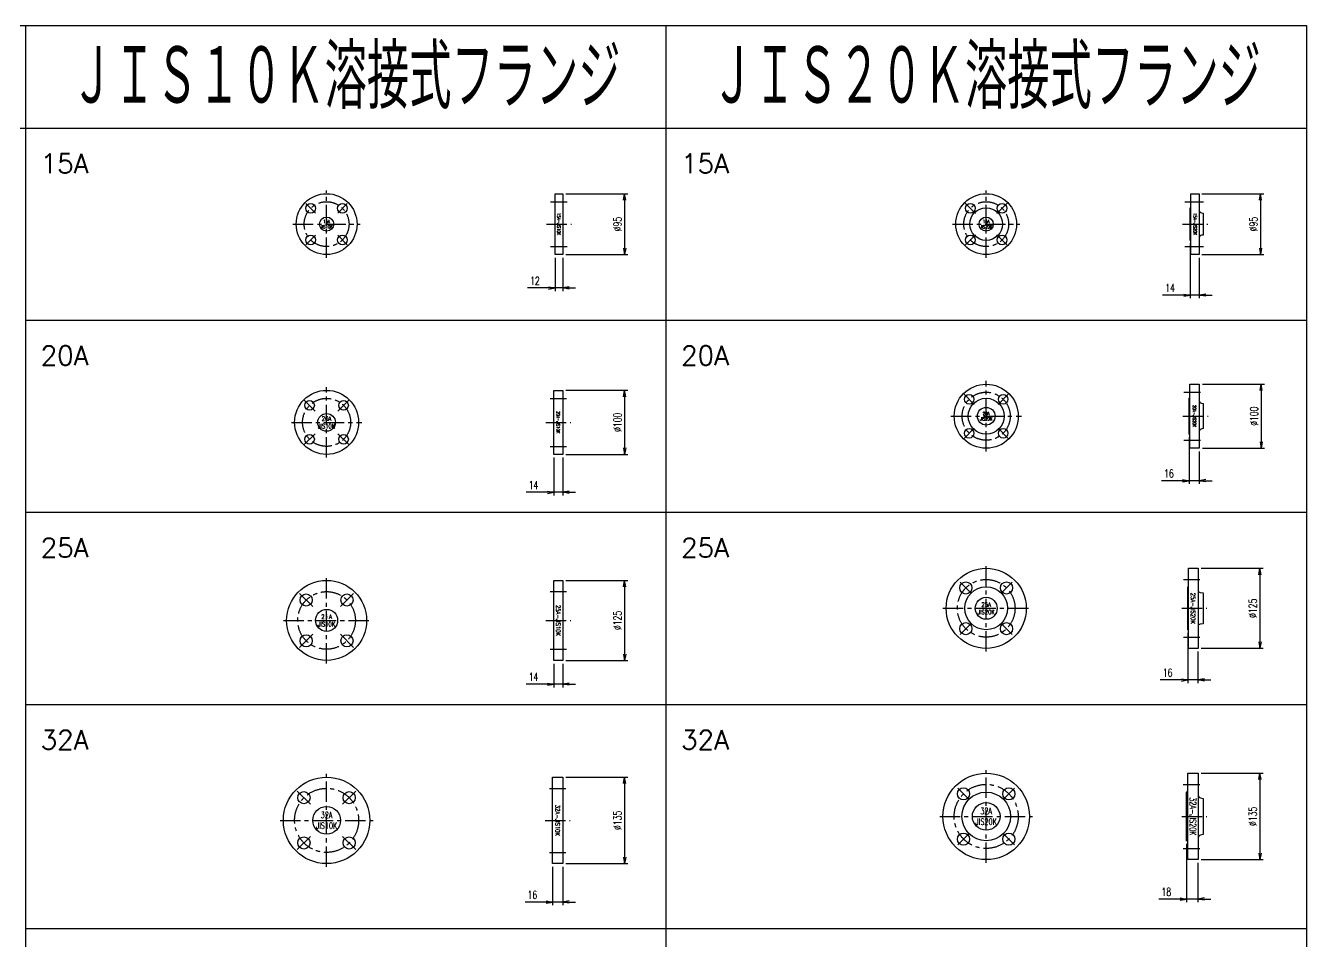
# Model space of a CAD drawing. Header units: millimetres. Extents: x 2090 to 42062, y -14812 to 2738.
# Drawn here: x 4325 to 6325, y -10482 to -9052 of the extents above; entities that cross this region are included whole.
import ezdxf

# ---------------------------------------------------------------- set-up
doc = ezdxf.new("R2010")
doc.units = ezdxf.units.MM
doc.header["$PDMODE"] = 35
doc.linetypes.add('CENTER', pattern=[50.8, 31.75, -6.35, 6.35, -6.35])
for name, color, linetype in [('#配管（SUS)', 220, 'Continuous'), ('DIM', 1, 'Continuous'), ('skeleton', 7, 'Continuous')]:
    doc.layers.add(name, color=color, linetype=linetype)
doc.styles.add('kpk', font='romans.shx', dxfattribs={"width": 0.7, "bigfont": 'extfont2.shx'})
doc.styles.get("Standard").update_dxf_attribs({"font": 'romans.shx', "bigfont": 'extfont.shx'})
doc.dimstyles.new('1／5～KPK', dxfattribs={"dimscale": 5, "dimtxt": 2.5, "dimasz": 2, "dimexe": 1, "dimexo": 1, "dimgap": 1, "dimtad": 3, "dimdsep": 46, "dimtxsty": 'kpk', "dimblk": 'OPEN', "dimcen": 2.5, "dimclrd": 9, "dimclre": 9, "dimclrt": 4, "dimadec": 1, "dimazin": 2, "dimtfac": 1, "dimtmove": 0, "dimatfit": 2, "dimldrblk": 'OPEN', "dimfxl": 1, "dimtfill": 1, "dimlwd": -1, "dimlwe": -1, "dimarcsym": 1})

# ---------------------------------------------------------------- blocks, each defined once
blk = doc.blocks.new('_Open')
at = {"color": 0, "linetype": 'ByBlock', "lineweight": -2}
for p, q in [((-1, 0.17), (0, 0)), ((-1, -0.17), (0, 0)), ((0, 0), (-1, 0))]:
    blk.add_line(p, q, dxfattribs=at)
blk = doc.blocks.new('*D1519')
at = {"layer": 'Defpoints', "color": 0, "linetype": 'ByBlock', "transparency": 16777216}
for p in [(5148.1, -10360.5), (5164.1, -10360.5), (5148.1, -10420.5)]:
    blk.add_point(p, dxfattribs=at)
at = {"layer": 'DIM', "color": 9, "transparency": 16777216}
for p, q in [((5148.1, -10365.5), (5148.1, -10425.5)), ((5164.1, -10365.5), (5164.1, -10425.5)), ((5138.1, -10420.5), (5105.2, -10420.5)), ((5164.1, -10420.5), (5148.1, -10420.5)), ((5174.1, -10420.5), (5184.1, -10420.5))]:
    blk.add_line(p, q, dxfattribs=at)
at = {"layer": 'DIM', "color": 9, "linetype": 'ByBlock', "transparency": 16777216, "xscale": 10, "yscale": 10, "zscale": 10}
blk.add_blockref('_Open', (5148.1, -10420.5), dxfattribs=at)
at = {"layer": 'DIM', "color": 9, "linetype": 'ByBlock', "transparency": 16777216, "xscale": 10, "yscale": 10, "zscale": 10, "rotation": 180}
blk.add_blockref('_Open', (5164.1, -10420.5), dxfattribs=at)
at = {"layer": 'DIM', "color": 4, "linetype": 'ByBlock', "transparency": 16777216, "insert": (5116.7, -10409.3), "char_height": 12.5, "attachment_point": 5, "style": 'kpk', "bg_fill": 3, "box_fill_scale": 1.1, "bg_fill_color": 256, "bg_fill_true_color": 13158600, "bg_fill_transparency": 0}
blk.add_mtext('16', dxfattribs=at)
blk = doc.blocks.new('*D1520')
at = {"layer": 'Defpoints', "color": 0, "linetype": 'ByBlock', "transparency": 16777216}
for p in [(5150.1, -10043.3), (5164.1, -10043.3), (5150.1, -10080.3)]:
    blk.add_point(p, dxfattribs=at)
at = {"layer": 'DIM', "color": 9, "transparency": 16777216}
for p, q in [((5150.1, -10048.3), (5150.1, -10085.3)), ((5164.1, -10048.3), (5164.1, -10085.3)), ((5140.1, -10080.3), (5106.8, -10080.3)), ((5164.1, -10080.3), (5150.1, -10080.3)), ((5174.1, -10080.3), (5184.1, -10080.3))]:
    blk.add_line(p, q, dxfattribs=at)
at = {"layer": 'DIM', "color": 9, "linetype": 'ByBlock', "transparency": 16777216, "xscale": 10, "yscale": 10, "zscale": 10}
blk.add_blockref('_Open', (5150.1, -10080.3), dxfattribs=at)
at = {"layer": 'DIM', "color": 9, "linetype": 'ByBlock', "transparency": 16777216, "xscale": 10, "yscale": 10, "zscale": 10, "rotation": 180}
blk.add_blockref('_Open', (5164.1, -10080.3), dxfattribs=at)
at = {"layer": 'DIM', "color": 4, "linetype": 'ByBlock', "transparency": 16777216, "insert": (5118.5, -10069), "char_height": 12.5, "attachment_point": 5, "style": 'kpk', "bg_fill": 3, "box_fill_scale": 1.1, "bg_fill_color": 256, "bg_fill_true_color": 13158600, "bg_fill_transparency": 0}
blk.add_mtext('14', dxfattribs=at)
blk = doc.blocks.new('*D1521')
at = {"layer": 'Defpoints', "color": 0, "linetype": 'ByBlock', "transparency": 16777216}
for p in [(5150.1, -9721.4), (5164.1, -9721.4), (5150.1, -9780.6)]:
    blk.add_point(p, dxfattribs=at)
at = {"layer": 'DIM', "color": 9, "transparency": 16777216}
for p, q in [((5150.1, -9726.4), (5150.1, -9785.6)), ((5164.1, -9726.4), (5164.1, -9785.6)), ((5140.1, -9780.6), (5106.8, -9780.6)), ((5164.1, -9780.6), (5150.1, -9780.6)), ((5174.1, -9780.6), (5184.1, -9780.6))]:
    blk.add_line(p, q, dxfattribs=at)
at = {"layer": 'DIM', "color": 9, "linetype": 'ByBlock', "transparency": 16777216, "xscale": 10, "yscale": 10, "zscale": 10}
blk.add_blockref('_Open', (5150.1, -9780.6), dxfattribs=at)
at = {"layer": 'DIM', "color": 9, "linetype": 'ByBlock', "transparency": 16777216, "xscale": 10, "yscale": 10, "zscale": 10, "rotation": 180}
blk.add_blockref('_Open', (5164.1, -9780.6), dxfattribs=at)
at = {"layer": 'DIM', "color": 4, "linetype": 'ByBlock', "transparency": 16777216, "insert": (5118.5, -9769.3), "char_height": 12.5, "attachment_point": 5, "style": 'kpk', "bg_fill": 3, "box_fill_scale": 1.1, "bg_fill_color": 256, "bg_fill_true_color": 13158600, "bg_fill_transparency": 0}
blk.add_mtext('14', dxfattribs=at)
blk = doc.blocks.new('*D1522')
at = {"layer": 'Defpoints', "color": 0, "linetype": 'ByBlock', "transparency": 16777216}
for p in [(5152.1, -9409.3), (5164.1, -9409.3), (5152.1, -9461.5)]:
    blk.add_point(p, dxfattribs=at)
at = {"layer": 'DIM', "color": 9, "transparency": 16777216}
for p, q in [((5152.1, -9414.3), (5152.1, -9466.5)), ((5164.1, -9414.3), (5164.1, -9466.5)), ((5142.1, -9461.5), (5109.2, -9461.5)), ((5164.1, -9461.5), (5152.1, -9461.5)), ((5174.1, -9461.5), (5184.1, -9461.5))]:
    blk.add_line(p, q, dxfattribs=at)
at = {"layer": 'DIM', "color": 9, "linetype": 'ByBlock', "transparency": 16777216, "xscale": 10, "yscale": 10, "zscale": 10}
blk.add_blockref('_Open', (5152.1, -9461.5), dxfattribs=at)
at = {"layer": 'DIM', "color": 9, "linetype": 'ByBlock', "transparency": 16777216, "xscale": 10, "yscale": 10, "zscale": 10, "rotation": 180}
blk.add_blockref('_Open', (5164.1, -9461.5), dxfattribs=at)
at = {"layer": 'DIM', "color": 4, "linetype": 'ByBlock', "transparency": 16777216, "insert": (5120.7, -9450.3), "char_height": 12.5, "attachment_point": 5, "style": 'kpk', "bg_fill": 3, "box_fill_scale": 1.1, "bg_fill_color": 256, "bg_fill_true_color": 13158600, "bg_fill_transparency": 0}
blk.add_mtext('12', dxfattribs=at)
blk = doc.blocks.new('*D1523')
at = {"layer": 'Defpoints', "color": 0, "linetype": 'ByBlock', "transparency": 16777216}
for p in [(6144.1, -9387.3), (6158.1, -9409.3), (6144.1, -9472.7)]:
    blk.add_point(p, dxfattribs=at)
at = {"layer": 'DIM', "color": 9, "transparency": 16777216}
for p, q in [((6144.1, -9392.3), (6144.1, -9477.7)), ((6158.1, -9414.3), (6158.1, -9477.7)), ((6134.1, -9472.7), (6100.8, -9472.7)), ((6158.1, -9472.7), (6144.1, -9472.7)), ((6168.1, -9472.7), (6178.1, -9472.7))]:
    blk.add_line(p, q, dxfattribs=at)
at = {"layer": 'DIM', "color": 9, "linetype": 'ByBlock', "transparency": 16777216, "xscale": 10, "yscale": 10, "zscale": 10}
blk.add_blockref('_Open', (6144.1, -9472.7), dxfattribs=at)
at = {"layer": 'DIM', "color": 9, "linetype": 'ByBlock', "transparency": 16777216, "xscale": 10, "yscale": 10, "zscale": 10, "rotation": 180}
blk.add_blockref('_Open', (6158.1, -9472.7), dxfattribs=at)
at = {"layer": 'DIM', "color": 4, "linetype": 'ByBlock', "transparency": 16777216, "insert": (6112.5, -9461.4), "char_height": 12.5, "attachment_point": 5, "style": 'kpk', "bg_fill": 3, "box_fill_scale": 1.1, "bg_fill_color": 256, "bg_fill_true_color": 13158600, "bg_fill_transparency": 0}
blk.add_mtext('14', dxfattribs=at)
blk = doc.blocks.new('*D1524')
at = {"layer": 'Defpoints', "color": 0, "linetype": 'ByBlock', "transparency": 16777216}
for p in [(6142.1, -9689.8), (6158.1, -9711.8), (6142.1, -9762.6)]:
    blk.add_point(p, dxfattribs=at)
at = {"layer": 'DIM', "color": 9, "transparency": 16777216}
for p, q in [((6142.1, -9694.8), (6142.1, -9767.6)), ((6158.1, -9716.8), (6158.1, -9767.6)), ((6132.1, -9762.6), (6099.2, -9762.6)), ((6158.1, -9762.6), (6142.1, -9762.6)), ((6168.1, -9762.6), (6178.1, -9762.6))]:
    blk.add_line(p, q, dxfattribs=at)
at = {"layer": 'DIM', "color": 9, "linetype": 'ByBlock', "transparency": 16777216, "xscale": 10, "yscale": 10, "zscale": 10}
blk.add_blockref('_Open', (6142.1, -9762.6), dxfattribs=at)
at = {"layer": 'DIM', "color": 9, "linetype": 'ByBlock', "transparency": 16777216, "xscale": 10, "yscale": 10, "zscale": 10, "rotation": 180}
blk.add_blockref('_Open', (6158.1, -9762.6), dxfattribs=at)
at = {"layer": 'DIM', "color": 4, "linetype": 'ByBlock', "transparency": 16777216, "insert": (6110.7, -9751.3), "char_height": 12.5, "attachment_point": 5, "style": 'kpk', "bg_fill": 3, "box_fill_scale": 1.1, "bg_fill_color": 256, "bg_fill_true_color": 13158600, "bg_fill_transparency": 0}
blk.add_mtext('16', dxfattribs=at)
blk = doc.blocks.new('*D1525')
at = {"layer": 'Defpoints', "color": 0, "linetype": 'ByBlock', "transparency": 16777216}
for p in [(6140.1, -9995.3), (6156.1, -10024.3), (6140.1, -10073.7)]:
    blk.add_point(p, dxfattribs=at)
at = {"layer": 'DIM', "color": 9, "transparency": 16777216}
for p, q in [((6140.1, -10000.3), (6140.1, -10078.7)), ((6156.1, -10029.3), (6156.1, -10078.7)), ((6130.1, -10073.7), (6097.2, -10073.7)), ((6156.1, -10073.7), (6140.1, -10073.7)), ((6166.1, -10073.7), (6176.1, -10073.7))]:
    blk.add_line(p, q, dxfattribs=at)
at = {"layer": 'DIM', "color": 9, "linetype": 'ByBlock', "transparency": 16777216, "xscale": 10, "yscale": 10, "zscale": 10}
blk.add_blockref('_Open', (6140.1, -10073.7), dxfattribs=at)
at = {"layer": 'DIM', "color": 9, "linetype": 'ByBlock', "transparency": 16777216, "xscale": 10, "yscale": 10, "zscale": 10, "rotation": 180}
blk.add_blockref('_Open', (6156.1, -10073.7), dxfattribs=at)
at = {"layer": 'DIM', "color": 4, "linetype": 'ByBlock', "transparency": 16777216, "insert": (6108.7, -10062.4), "char_height": 12.5, "attachment_point": 5, "style": 'kpk', "bg_fill": 3, "box_fill_scale": 1.1, "bg_fill_color": 256, "bg_fill_true_color": 13158600, "bg_fill_transparency": 0}
blk.add_mtext('16', dxfattribs=at)
blk = doc.blocks.new('*D1526')
at = {"layer": 'Defpoints', "color": 0, "linetype": 'ByBlock', "transparency": 16777216}
for p in [(6138.1, -10324.8), (6156.1, -10354.3), (6138.1, -10415.9)]:
    blk.add_point(p, dxfattribs=at)
at = {"layer": 'DIM', "color": 9, "transparency": 16777216}
for p, q in [((6138.1, -10329.8), (6138.1, -10420.9)), ((6156.1, -10359.3), (6156.1, -10420.9)), ((6128.1, -10415.9), (6095.2, -10415.9)), ((6156.1, -10415.9), (6138.1, -10415.9)), ((6166.1, -10415.9), (6176.1, -10415.9))]:
    blk.add_line(p, q, dxfattribs=at)
at = {"layer": 'DIM', "color": 9, "linetype": 'ByBlock', "transparency": 16777216, "xscale": 10, "yscale": 10, "zscale": 10}
blk.add_blockref('_Open', (6138.1, -10415.9), dxfattribs=at)
at = {"layer": 'DIM', "color": 9, "linetype": 'ByBlock', "transparency": 16777216, "xscale": 10, "yscale": 10, "zscale": 10, "rotation": 180}
blk.add_blockref('_Open', (6156.1, -10415.9), dxfattribs=at)
at = {"layer": 'DIM', "color": 4, "linetype": 'ByBlock', "transparency": 16777216, "insert": (6106.7, -10404.6), "char_height": 12.5, "attachment_point": 5, "style": 'kpk', "bg_fill": 3, "box_fill_scale": 1.1, "bg_fill_color": 256, "bg_fill_true_color": 13158600, "bg_fill_transparency": 0}
blk.add_mtext('18', dxfattribs=at)
blk = doc.blocks.new('*D1469')
at = {"layer": 'Defpoints', "color": 0, "linetype": 'ByBlock', "transparency": 16777216}
for p in [(5164.1, -9314.3), (5164.1, -9409.3), (5260.8, -9409.3)]:
    blk.add_point(p, dxfattribs=at)
at = {"layer": 'DIM', "color": 9, "transparency": 16777216}
for p, q in [((5169.1, -9314.3), (5265.8, -9314.3)), ((5260.8, -9324.3), (5260.8, -9399.3)), ((5169.1, -9409.3), (5265.8, -9409.3))]:
    blk.add_line(p, q, dxfattribs=at)
at = {"layer": 'DIM', "color": 9, "linetype": 'ByBlock', "transparency": 16777216, "xscale": 10, "yscale": 10, "zscale": 10}
for p, rotation in [((5260.8, -9314.3), 90), ((5260.8, -9409.3), 270)]:
    blk.add_blockref('_Open', p, dxfattribs=dict(at, rotation=rotation))
at = {"layer": 'DIM', "color": 4, "linetype": 'ByBlock', "transparency": 16777216, "insert": (5249.6, -9361.8), "char_height": 12.5, "attachment_point": 5, "rotation": 90, "style": 'kpk', "bg_fill": 3, "box_fill_scale": 1.1, "bg_fill_color": 256, "bg_fill_true_color": 13158600, "bg_fill_transparency": 0}
blk.add_mtext('%%C95', dxfattribs=at)
blk = doc.blocks.new('*D1470')
at = {"layer": 'Defpoints', "color": 0, "linetype": 'ByBlock', "transparency": 16777216}
for p in [(5164.1, -9621.4), (5164.1, -9721.4), (5260.8, -9721.4)]:
    blk.add_point(p, dxfattribs=at)
at = {"layer": 'DIM', "color": 9, "transparency": 16777216}
for p, q in [((5169.1, -9621.4), (5265.8, -9621.4)), ((5260.8, -9631.4), (5260.8, -9711.4)), ((5169.1, -9721.4), (5265.8, -9721.4))]:
    blk.add_line(p, q, dxfattribs=at)
at = {"layer": 'DIM', "color": 9, "linetype": 'ByBlock', "transparency": 16777216, "xscale": 10, "yscale": 10, "zscale": 10}
for p, rotation in [((5260.8, -9621.4), 90), ((5260.8, -9721.4), 270)]:
    blk.add_blockref('_Open', p, dxfattribs=dict(at, rotation=rotation))
at = {"layer": 'DIM', "color": 4, "linetype": 'ByBlock', "transparency": 16777216, "insert": (5249.6, -9671.4), "char_height": 12.5, "attachment_point": 5, "rotation": 90, "style": 'kpk', "bg_fill": 3, "box_fill_scale": 1.1, "bg_fill_color": 256, "bg_fill_true_color": 13158600, "bg_fill_transparency": 0}
blk.add_mtext('%%C100', dxfattribs=at)
blk = doc.blocks.new('*D1471')
at = {"layer": 'Defpoints', "color": 0, "linetype": 'ByBlock', "transparency": 16777216}
for p in [(5164.1, -9918.3), (5164.1, -10043.3), (5260.8, -10043.3)]:
    blk.add_point(p, dxfattribs=at)
at = {"layer": 'DIM', "color": 9, "transparency": 16777216}
for p, q in [((5169.1, -9918.3), (5265.8, -9918.3)), ((5260.8, -9928.3), (5260.8, -10033.3)), ((5169.1, -10043.3), (5265.8, -10043.3))]:
    blk.add_line(p, q, dxfattribs=at)
at = {"layer": 'DIM', "color": 9, "linetype": 'ByBlock', "transparency": 16777216, "xscale": 10, "yscale": 10, "zscale": 10}
for p, rotation in [((5260.8, -9918.3), 90), ((5260.8, -10043.3), 270)]:
    blk.add_blockref('_Open', p, dxfattribs=dict(at, rotation=rotation))
at = {"layer": 'DIM', "color": 4, "linetype": 'ByBlock', "transparency": 16777216, "insert": (5249.6, -9980.8), "char_height": 12.5, "attachment_point": 5, "rotation": 90, "style": 'kpk', "bg_fill": 3, "box_fill_scale": 1.1, "bg_fill_color": 256, "bg_fill_true_color": 13158600, "bg_fill_transparency": 0}
blk.add_mtext('%%C125', dxfattribs=at)
blk = doc.blocks.new('*D1472')
at = {"layer": 'Defpoints', "color": 0, "linetype": 'ByBlock', "transparency": 16777216}
for p in [(5164.1, -10225.5), (5164.1, -10360.5), (5260.8, -10360.5)]:
    blk.add_point(p, dxfattribs=at)
at = {"layer": 'DIM', "color": 9, "transparency": 16777216}
for p, q in [((5169.1, -10225.5), (5265.8, -10225.5)), ((5260.8, -10235.5), (5260.8, -10350.5)), ((5169.1, -10360.5), (5265.8, -10360.5))]:
    blk.add_line(p, q, dxfattribs=at)
at = {"layer": 'DIM', "color": 9, "linetype": 'ByBlock', "transparency": 16777216, "xscale": 10, "yscale": 10, "zscale": 10}
for p, rotation in [((5260.8, -10225.5), 90), ((5260.8, -10360.5), 270)]:
    blk.add_blockref('_Open', p, dxfattribs=dict(at, rotation=rotation))
at = {"layer": 'DIM', "color": 4, "linetype": 'ByBlock', "transparency": 16777216, "insert": (5249.6, -10293), "char_height": 12.5, "attachment_point": 5, "rotation": 90, "style": 'kpk', "bg_fill": 3, "box_fill_scale": 1.1, "bg_fill_color": 256, "bg_fill_true_color": 13158600, "bg_fill_transparency": 0}
blk.add_mtext('%%C135', dxfattribs=at)
blk = doc.blocks.new('*D1483')
at = {"layer": 'Defpoints', "color": 0, "linetype": 'ByBlock', "transparency": 16777216}
for p in [(6157.1, -9314.3), (6157.1, -9409.3), (6253.8, -9409.3)]:
    blk.add_point(p, dxfattribs=at)
at = {"layer": 'DIM', "color": 9, "transparency": 16777216}
for p, q in [((6162.1, -9314.3), (6258.8, -9314.3)), ((6253.8, -9324.3), (6253.8, -9399.3)), ((6162.1, -9409.3), (6258.8, -9409.3))]:
    blk.add_line(p, q, dxfattribs=at)
at = {"layer": 'DIM', "color": 9, "linetype": 'ByBlock', "transparency": 16777216, "xscale": 10, "yscale": 10, "zscale": 10}
for p, rotation in [((6253.8, -9314.3), 90), ((6253.8, -9409.3), 270)]:
    blk.add_blockref('_Open', p, dxfattribs=dict(at, rotation=rotation))
at = {"layer": 'DIM', "color": 4, "linetype": 'ByBlock', "transparency": 16777216, "insert": (6242.6, -9361.8), "char_height": 12.5, "attachment_point": 5, "rotation": 90, "style": 'kpk', "bg_fill": 3, "box_fill_scale": 1.1, "bg_fill_color": 256, "bg_fill_true_color": 13158600, "bg_fill_transparency": 0}
blk.add_mtext('%%C95', dxfattribs=at)
blk = doc.blocks.new('*D1484')
at = {"layer": 'Defpoints', "color": 0, "linetype": 'ByBlock', "transparency": 16777216}
for p in [(6158.1, -9611.8), (6158.1, -9711.8), (6254.8, -9711.8)]:
    blk.add_point(p, dxfattribs=at)
at = {"layer": 'DIM', "color": 9, "transparency": 16777216}
for p, q in [((6163.1, -9611.8), (6259.8, -9611.8)), ((6254.8, -9621.8), (6254.8, -9701.8)), ((6163.1, -9711.8), (6259.8, -9711.8))]:
    blk.add_line(p, q, dxfattribs=at)
at = {"layer": 'DIM', "color": 9, "linetype": 'ByBlock', "transparency": 16777216, "xscale": 10, "yscale": 10, "zscale": 10}
for p, rotation in [((6254.8, -9611.8), 90), ((6254.8, -9711.8), 270)]:
    blk.add_blockref('_Open', p, dxfattribs=dict(at, rotation=rotation))
at = {"layer": 'DIM', "color": 4, "linetype": 'ByBlock', "transparency": 16777216, "insert": (6243.6, -9661.8), "char_height": 12.5, "attachment_point": 5, "rotation": 90, "style": 'kpk', "bg_fill": 3, "box_fill_scale": 1.1, "bg_fill_color": 256, "bg_fill_true_color": 13158600, "bg_fill_transparency": 0}
blk.add_mtext('%%C100', dxfattribs=at)
blk = doc.blocks.new('*D1485')
at = {"layer": 'Defpoints', "color": 0, "linetype": 'ByBlock', "transparency": 16777216}
for p in [(6156.1, -9899.3), (6156.1, -10024.3), (6252.8, -10024.3)]:
    blk.add_point(p, dxfattribs=at)
at = {"layer": 'DIM', "color": 9, "transparency": 16777216}
for p, q in [((6161.1, -9899.3), (6257.8, -9899.3)), ((6252.8, -9909.3), (6252.8, -10014.3)), ((6161.1, -10024.3), (6257.8, -10024.3))]:
    blk.add_line(p, q, dxfattribs=at)
at = {"layer": 'DIM', "color": 9, "linetype": 'ByBlock', "transparency": 16777216, "xscale": 10, "yscale": 10, "zscale": 10}
for p, rotation in [((6252.8, -9899.3), 90), ((6252.8, -10024.3), 270)]:
    blk.add_blockref('_Open', p, dxfattribs=dict(at, rotation=rotation))
at = {"layer": 'DIM', "color": 4, "linetype": 'ByBlock', "transparency": 16777216, "insert": (6241.6, -9961.8), "char_height": 12.5, "attachment_point": 5, "rotation": 90, "style": 'kpk', "bg_fill": 3, "box_fill_scale": 1.1, "bg_fill_color": 256, "bg_fill_true_color": 13158600, "bg_fill_transparency": 0}
blk.add_mtext('%%C125', dxfattribs=at)
blk = doc.blocks.new('*D1486')
at = {"layer": 'Defpoints', "color": 0, "linetype": 'ByBlock', "transparency": 16777216}
for p in [(6156.1, -10219.3), (6156.1, -10354.3), (6252.8, -10354.3)]:
    blk.add_point(p, dxfattribs=at)
at = {"layer": 'DIM', "color": 9, "transparency": 16777216}
for p, q in [((6161.1, -10219.3), (6257.8, -10219.3)), ((6252.8, -10229.3), (6252.8, -10344.3)), ((6161.1, -10354.3), (6257.8, -10354.3))]:
    blk.add_line(p, q, dxfattribs=at)
at = {"layer": 'DIM', "color": 9, "linetype": 'ByBlock', "transparency": 16777216, "xscale": 10, "yscale": 10, "zscale": 10}
for p, rotation in [((6252.8, -10219.3), 90), ((6252.8, -10354.3), 270)]:
    blk.add_blockref('_Open', p, dxfattribs=dict(at, rotation=rotation))
at = {"layer": 'DIM', "color": 4, "linetype": 'ByBlock', "transparency": 16777216, "insert": (6241.6, -10286.8), "char_height": 12.5, "attachment_point": 5, "rotation": 90, "style": 'kpk', "bg_fill": 3, "box_fill_scale": 1.1, "bg_fill_color": 256, "bg_fill_true_color": 13158600, "bg_fill_transparency": 0}
blk.add_mtext('%%C135', dxfattribs=at)
blk = doc.blocks.new('*U1592')
at = {"layer": '#配管（SUS)', "color": 2, "linetype": 'CENTER'}
blk.add_line((7.4, -7.4), (-7.4, 7.4), dxfattribs=at)
at = {"layer": '#配管（SUS)', "color": 0, "linetype": 'ByBlock'}
blk.add_circle((0, 0), 7.5, dxfattribs=at)
blk = doc.blocks.new('*U1593')
at = {"color": 0, "linetype": 'ByBlock', "lineweight": -2}
blk.add_blockref('*U1592', (3770.6, -9337.1), dxfattribs=at)
for p, rotation in [((3820.1, -9337.1), 270), ((3770.6, -9386.6), 90), ((3820.1, -9386.6), 180)]:
    blk.add_blockref('*U1592', p, dxfattribs=dict(at, rotation=rotation))
blk = doc.blocks.new('A$C12B72D24')
at = {"layer": '#配管（SUS)', "color": 2, "linetype": 'CENTER'}
for p, q in [((0, -52.5), (0, 52.5)), ((-52.5, 0), (52.5, 0))]:
    blk.add_line(p, q, dxfattribs=at)
at = {"layer": '#配管（SUS)', "color": 0, "linetype": 'ByBlock'}
for radius in [47.5, 11.1]:
    blk.add_circle((0, 0), radius, dxfattribs=at)
at = {"layer": '#配管（SUS)', "color": 2, "linetype": 'CENTER'}
blk.add_circle((0, 0), 35, dxfattribs=at)
at = {"color": 0, "linetype": 'ByBlock'}
blk.add_blockref('*U1593', (-3795.4, 9361.8), dxfattribs=at)
at = {"layer": 'Defpoints', "color": 5, "insert": (0, 0), "char_height": 5, "attachment_point": 5}
blk.add_mtext('{\\W0.7;15A\\PJIS10K}', dxfattribs=at)
blk = doc.blocks.new('A$C654927D4')
at = {"layer": '#配管（SUS)', "color": 2, "linetype": 'CENTER'}
for p, q in [((-18.9, 35), (6.9, 35)), ((-25.6, 0), (13.6, 0)), ((-18.9, -35), (6.9, -35))]:
    blk.add_line(p, q, dxfattribs=at)
at = {"layer": '#配管（SUS)', "color": 0, "linetype": 'ByBlock'}
blk.add_lwpolyline([(0, 47.5), (0, -47.5), (-12, -47.5), (-12, 47.5)], close=True, dxfattribs=at)
at = {"layer": 'Defpoints', "color": 5, "insert": (-6, 0), "char_height": 5, "attachment_point": 5, "rotation": 270}
blk.add_mtext('{\\W0.7;15A-JIS10K}', dxfattribs=at)
blk = doc.blocks.new('*U1596')
at = {"layer": '#配管（SUS)', "color": 2, "linetype": 'CENTER'}
blk.add_line((8.8, -8.8), (-8.8, 8.8), dxfattribs=at)
at = {"layer": '#配管（SUS)', "color": 0, "linetype": 'ByBlock'}
blk.add_circle((0, 0), 7.5, dxfattribs=at)
blk = doc.blocks.new('*U1597')
at = {"color": 0, "linetype": 'ByBlock', "lineweight": -2}
blk.add_blockref('*U1596', (3768.8, -9644.9), dxfattribs=at)
for p, rotation in [((3821.9, -9644.9), 270), ((3768.8, -9697.9), 90), ((3821.9, -9697.9), 180)]:
    blk.add_blockref('*U1596', p, dxfattribs=dict(at, rotation=rotation))
blk = doc.blocks.new('A$C45171FF9')
at = {"layer": '#配管（SUS)', "color": 2, "linetype": 'CENTER'}
for p, q in [((0, -55), (0, 55)), ((-55, 0), (55, 0))]:
    blk.add_line(p, q, dxfattribs=at)
at = {"layer": '#配管（SUS)', "color": 0, "linetype": 'ByBlock'}
for radius in [50, 13.8]:
    blk.add_circle((0, 0), radius, dxfattribs=at)
at = {"layer": '#配管（SUS)', "color": 2, "linetype": 'CENTER'}
blk.add_circle((0, 0), 37.5, dxfattribs=at)
at = {"color": 0, "linetype": 'ByBlock'}
blk.add_blockref('*U1597', (-3795.4, 9671.4), dxfattribs=at)
at = {"layer": 'Defpoints', "color": 5, "insert": (0, 0), "char_height": 7, "attachment_point": 5}
blk.add_mtext('{\\W0.7;20A\\PJIS10K}', dxfattribs=at)
blk = doc.blocks.new('A$C5D944005')
at = {"layer": '#配管（SUS)', "color": 2, "linetype": 'CENTER'}
for p, q in [((-19.9, 37.5), (5.9, 37.5)), ((-26.6, 0), (12.6, 0)), ((-19.9, -37.5), (5.9, -37.5))]:
    blk.add_line(p, q, dxfattribs=at)
at = {"layer": '#配管（SUS)', "color": 0, "linetype": 'ByBlock'}
blk.add_lwpolyline([(0, 50), (0, -50), (-14, -50), (-14, 50)], close=True, dxfattribs=at)
at = {"layer": 'Defpoints', "color": 5, "insert": (-7, 0), "char_height": 5, "attachment_point": 5, "rotation": 270}
blk.add_mtext('{\\W0.7;20A-JIS10K}', dxfattribs=at)
blk = doc.blocks.new('*U1600')
at = {"layer": '#配管（SUS)', "color": 2, "linetype": 'CENTER'}
blk.add_line((10.3, -10.3), (-10.3, 10.3), dxfattribs=at)
at = {"layer": '#配管（SUS)', "color": 0, "linetype": 'ByBlock'}
blk.add_circle((0, 0), 9.5, dxfattribs=at)
blk = doc.blocks.new('*U1601')
at = {"color": 0, "linetype": 'ByBlock', "lineweight": -2}
blk.add_blockref('*U1600', (3763.5, -9948.9), dxfattribs=at)
for p, rotation in [((3827.2, -9948.9), 270), ((3763.5, -10012.6), 90), ((3827.2, -10012.6), 180)]:
    blk.add_blockref('*U1600', p, dxfattribs=dict(at, rotation=rotation))
blk = doc.blocks.new('A$C496975DA')
at = {"layer": '#配管（SUS)', "color": 2, "linetype": 'CENTER'}
for p, q in [((0, -67.5), (0, 67.5)), ((-67.5, 0), (67.5, 0))]:
    blk.add_line(p, q, dxfattribs=at)
at = {"layer": '#配管（SUS)', "color": 0, "linetype": 'ByBlock'}
for radius in [62.5, 17.2]:
    blk.add_circle((0, 0), radius, dxfattribs=at)
at = {"layer": '#配管（SUS)', "color": 2, "linetype": 'CENTER'}
blk.add_circle((0, 0), 45, dxfattribs=at)
at = {"color": 0, "linetype": 'ByBlock'}
blk.add_blockref('*U1601', (-3795.4, 9980.8), dxfattribs=at)
at = {"layer": 'Defpoints', "color": 5, "insert": (0, 0), "char_height": 7, "attachment_point": 5}
blk.add_mtext('{\\W0.7;2５A\\PJIS10K}', dxfattribs=at)
blk = doc.blocks.new('A$C39A122DA')
at = {"layer": '#配管（SUS)', "color": 2, "linetype": 'CENTER'}
for p, q in [((-19.9, 45), (5.9, 45)), ((-26.6, 0), (12.6, 0)), ((-19.9, -45), (5.9, -45))]:
    blk.add_line(p, q, dxfattribs=at)
at = {"layer": '#配管（SUS)', "color": 0, "linetype": 'ByBlock'}
blk.add_lwpolyline([(0, 62.5), (0, -62.5), (-14, -62.5), (-14, 62.5)], close=True, dxfattribs=at)
at = {"layer": 'Defpoints', "color": 5, "insert": (-7, 0), "char_height": 7, "attachment_point": 5, "rotation": 270}
blk.add_mtext('{\\W0.7;25A-JIS10K}', dxfattribs=at)
blk = doc.blocks.new('*U1604')
at = {"layer": '#配管（SUS)', "color": 2, "linetype": 'CENTER'}
blk.add_line((10.3, -10.3), (-10.3, 10.3), dxfattribs=at)
at = {"layer": '#配管（SUS)', "color": 0, "linetype": 'ByBlock'}
blk.add_circle((0, 0), 9.5, dxfattribs=at)
blk = doc.blocks.new('*U1605')
at = {"color": 0, "linetype": 'ByBlock', "lineweight": -2}
blk.add_blockref('*U1604', (3760, -10257.6), dxfattribs=at)
for p, rotation in [((3830.7, -10257.6), 270.0000000000001), ((3760, -10328.3), 90), ((3830.7, -10328.3), 180)]:
    blk.add_blockref('*U1604', p, dxfattribs=dict(at, rotation=rotation))
blk = doc.blocks.new('A$C511F515D')
at = {"layer": '#配管（SUS)', "color": 2, "linetype": 'CENTER'}
for p, q in [((0, -72.5), (0, 72.5)), ((-72.5, 0), (72.5, 0))]:
    blk.add_line(p, q, dxfattribs=at)
at = {"layer": '#配管（SUS)', "color": 0, "linetype": 'ByBlock'}
for radius in [67.5, 21.6]:
    blk.add_circle((0, 0), radius, dxfattribs=at)
at = {"layer": '#配管（SUS)', "color": 2, "linetype": 'CENTER'}
blk.add_circle((0, 0), 50, dxfattribs=at)
at = {"color": 0, "linetype": 'ByBlock'}
blk.add_blockref('*U1605', (-3795.4, 10293), dxfattribs=at)
at = {"layer": 'Defpoints', "color": 5, "insert": (0, 0), "char_height": 10, "attachment_point": 5}
blk.add_mtext('{\\W0.7;32A\\PJIS10K}', dxfattribs=at)
blk = doc.blocks.new('A$C1A962B9B')
at = {"layer": '#配管（SUS)', "color": 2, "linetype": 'CENTER'}
for p, q in [((-20.9, 50), (4.9, 50)), ((-27.6, 0), (11.6, 0)), ((-20.9, -50), (4.9, -50))]:
    blk.add_line(p, q, dxfattribs=at)
at = {"layer": '#配管（SUS)', "color": 0, "linetype": 'ByBlock'}
blk.add_lwpolyline([(0, -67.5), (-16, -67.5), (-16, 67.5), (0, 67.5)], close=True, dxfattribs=at)
at = {"layer": 'Defpoints', "color": 5, "insert": (-8, 0), "char_height": 7, "attachment_point": 5, "rotation": 270}
blk.add_mtext('{\\W0.7;32A-JIS10K}', dxfattribs=at)
blk = doc.blocks.new('*U1648')
at = {"layer": '#配管（SUS)', "color": 2, "linetype": 'CENTER'}
blk.add_line((8, -8), (-8, 8), dxfattribs=at)
at = {"layer": '#配管（SUS)', "color": 0, "linetype": 'ByBlock'}
blk.add_circle((0, 0), 7.5, dxfattribs=at)
blk = doc.blocks.new('*U1649')
at = {"color": 0, "linetype": 'ByBlock', "lineweight": -2}
blk.add_blockref('*U1648', (4800.6, -9337.1), dxfattribs=at)
for p, rotation in [((4850.1, -9337.1), 270), ((4800.6, -9386.6), 90.00000000000001), ((4850.1, -9386.6), 180)]:
    blk.add_blockref('*U1648', p, dxfattribs=dict(at, rotation=rotation))
blk = doc.blocks.new('A$C513252B7')
at = {"layer": '#配管（SUS)', "color": 2, "linetype": 'CENTER'}
for p, q in [((0, -52.5), (0, 52.5)), ((-52.5, 0), (52.5, 0))]:
    blk.add_line(p, q, dxfattribs=at)
at = {"layer": '#配管（SUS)', "color": 0, "linetype": 'ByBlock'}
for radius in [47.5, 25.5, 11.1]:
    blk.add_circle((0, 0), radius, dxfattribs=at)
at = {"layer": '#配管（SUS)', "color": 2, "linetype": 'CENTER'}
blk.add_circle((0, 0), 35, dxfattribs=at)
at = {"color": 0, "linetype": 'ByBlock'}
blk.add_blockref('*U1649', (-4825.4, 9361.8), dxfattribs=at)
at = {"layer": 'Defpoints', "color": 5, "insert": (0, 0), "char_height": 5, "attachment_point": 5}
blk.add_mtext('{\\W0.7;15A\\PJIS20K}', dxfattribs=at)
blk = doc.blocks.new('A$C33771464')
at = {"layer": '#配管（SUS)', "color": 2, "linetype": 'CENTER'}
for p, q in [((-8.4, 35), (20.4, 35)), ((-12.1, 0), (27.1, 0)), ((-8.4, -35), (20.4, -35))]:
    blk.add_line(p, q, dxfattribs=at)
at = {"layer": '#配管（SUS)', "color": 0, "linetype": 'ByBlock'}
blk.add_lwpolyline([(1, 47.5), (14, 47.5), (14, -47.5), (1, -47.5)], close=True, dxfattribs=at)
for points in [[(1, -26.5, 0.414214), (0, -25.5), (0, 25.5, 0.414214), (1, 26.5)], [(14, 21.4, 0.366629), (17.3, 17.4), (20, 17), (20, -17), (17.3, -17.4, 0.366629), (14, -21.4)]]:
    blk.add_lwpolyline(points, format="xyb", dxfattribs=at)
at = {"layer": 'Defpoints', "color": 5, "insert": (7.5, 0), "char_height": 5, "attachment_point": 5, "rotation": 270}
blk.add_mtext('{\\W0.7;15A-JIS20K}', dxfattribs=at)
blk = doc.blocks.new('*U1652')
at = {"layer": '#配管（SUS)', "color": 2, "linetype": 'CENTER'}
blk.add_line((8, -8), (-8, 8), dxfattribs=at)
at = {"layer": '#配管（SUS)', "color": 0, "linetype": 'ByBlock'}
blk.add_circle((0, 0), 7.5, dxfattribs=at)
blk = doc.blocks.new('*U1653')
at = {"color": 0, "linetype": 'ByBlock', "lineweight": -2}
blk.add_blockref('*U1652', (4798.8, -9635.3), dxfattribs=at)
for p, rotation in [((4851.9, -9635.3), 269.9999999999999), ((4798.8, -9688.4), 90), ((4851.9, -9688.4), 180)]:
    blk.add_blockref('*U1652', p, dxfattribs=dict(at, rotation=rotation))
blk = doc.blocks.new('A$C2CF41ADC')
at = {"layer": '#配管（SUS)', "color": 2, "linetype": 'CENTER'}
for p, q in [((0, -55), (0, 55)), ((-55, 0), (55, 0))]:
    blk.add_line(p, q, dxfattribs=at)
at = {"layer": '#配管（SUS)', "color": 0, "linetype": 'ByBlock'}
for radius in [50, 28, 13.8]:
    blk.add_circle((0, 0), radius, dxfattribs=at)
at = {"layer": '#配管（SUS)', "color": 2, "linetype": 'CENTER'}
blk.add_circle((0, 0), 37.5, dxfattribs=at)
at = {"color": 0, "linetype": 'ByBlock'}
blk.add_blockref('*U1653', (-4825.4, 9661.8), dxfattribs=at)
at = {"layer": 'Defpoints', "color": 5, "insert": (0, 0), "char_height": 5, "attachment_point": 5}
blk.add_mtext('{\\W0.7;20A\\PJIS20K}', dxfattribs=at)
blk = doc.blocks.new('A$C2F3A1EF5')
at = {"layer": '#配管（SUS)', "color": 2, "linetype": 'CENTER'}
for p, q in [((-7.9, 37.5), (17.9, 37.5)), ((-9.5, 0), (29.7, 0)), ((-7.9, -37.5), (17.9, -37.5))]:
    blk.add_line(p, q, dxfattribs=at)
at = {"layer": '#配管（SUS)', "color": 0, "linetype": 'ByBlock'}
blk.add_lwpolyline([(1, 50), (16, 50), (16, -50), (1, -50)], close=True, dxfattribs=at)
for points in [[(1, -29, 0.414214), (0, -28), (0, 28, 0.414214), (1, 29)], [(16, 24.4, 0.366629), (19.3, 20.4), (22, 20), (22, -19), (18.7, -20.1, 0.322823), (16, -23.9)]]:
    blk.add_lwpolyline(points, format="xyb", dxfattribs=at)
at = {"layer": 'Defpoints', "color": 5, "insert": (8.5, 0), "char_height": 5, "attachment_point": 5, "rotation": 270}
blk.add_mtext('{\\W0.7;20A-JIS20K}', dxfattribs=at)
blk = doc.blocks.new('A$C7D837C74')
at = {"layer": '#配管（SUS)', "color": 2, "linetype": 'CENTER'}
for p, q in [((0, -67.5), (0, 67.5)), ((-23, 23), (-40.7, 40.7)), ((23, 23), (40.7, 40.7)), ((-67.5, 0), (67.5, 0)), ((-23, -23), (-40.7, -40.7)), ((23, -23), (40.7, -40.7))]:
    blk.add_line(p, q, dxfattribs=at)
at = {"layer": '#配管（SUS)', "color": 0, "linetype": 'ByBlock'}
for centre, radius in [((0, 0), 62.5), ((-31.8, 31.8), 9.5), ((31.8, 31.8), 9.5), ((0, 0), 33.5), ((0, 0), 17.2), ((-31.8, -31.8), 9.5), ((31.8, -31.8), 9.5)]:
    blk.add_circle(centre, radius, dxfattribs=at)
at = {"layer": '#配管（SUS)', "color": 2, "linetype": 'CENTER'}
blk.add_circle((0, 0), 45, dxfattribs=at)
at = {"layer": 'Defpoints', "color": 5, "insert": (0, 0), "char_height": 7, "attachment_point": 5}
blk.add_mtext('{\\W0.7;25A\\PJIS20K}', dxfattribs=at)
blk = doc.blocks.new('A$C05C01C95')
at = {"layer": '#配管（SUS)', "color": 2, "linetype": 'CENTER'}
for p, q in [((-6.9, 45), (18.9, 45)), ((-9.1, 0), (30, 0)), ((-6.9, -45), (18.9, -45))]:
    blk.add_line(p, q, dxfattribs=at)
at = {"layer": '#配管（SUS)', "color": 0, "linetype": 'ByBlock'}
blk.add_lwpolyline([(1, 62.5), (16, 62.5), (16, -62.5), (1, -62.5)], close=True, dxfattribs=at)
for points in [[(1, -34.5, 0.414214), (0, -33.5), (0, 33.5, 0.414214), (1, 34.5)], [(16, 28.5, 0.378242), (19.5, 24.6), (24, 24), (24, -24), (19.5, -24.6, 0.378242), (16, -28.5)]]:
    blk.add_lwpolyline(points, format="xyb", dxfattribs=at)
at = {"layer": 'Defpoints', "color": 5, "insert": (8.3, 0), "char_height": 7, "attachment_point": 5, "rotation": 270}
blk.add_mtext('{\\W0.7;25A-JIS20K}', dxfattribs=at)
blk = doc.blocks.new('*U1658')
at = {"layer": '#配管（SUS)', "color": 2, "linetype": 'CENTER'}
blk.add_line((8.8, -8.8), (-8.8, 8.8), dxfattribs=at)
at = {"layer": '#配管（SUS)', "color": 0, "linetype": 'ByBlock'}
blk.add_circle((0, 0), 9.5, dxfattribs=at)
blk = doc.blocks.new('*U1659')
at = {"color": 0, "linetype": 'ByBlock', "lineweight": -2}
blk.add_blockref('*U1658', (4790, -10251.5), dxfattribs=at)
for p, rotation in [((4860.7, -10251.5), 270), ((4790, -10322.2), 90), ((4860.7, -10322.2), 180)]:
    blk.add_blockref('*U1658', p, dxfattribs=dict(at, rotation=rotation))
blk = doc.blocks.new('A$C01E44A76')
at = {"layer": '#配管（SUS)', "color": 2, "linetype": 'CENTER'}
for p, q in [((0, -72.5), (0, 72.5)), ((-72.5, 0), (72.5, 0))]:
    blk.add_line(p, q, dxfattribs=at)
at = {"layer": '#配管（SUS)', "color": 0, "linetype": 'ByBlock'}
for radius in [67.5, 38, 21.6]:
    blk.add_circle((0, 0), radius, dxfattribs=at)
at = {"layer": '#配管（SUS)', "color": 2, "linetype": 'CENTER'}
blk.add_circle((0, 0), 50, dxfattribs=at)
at = {"color": 0, "linetype": 'ByBlock'}
blk.add_blockref('*U1659', (-4825.4, 10286.8), dxfattribs=at)
at = {"layer": 'Defpoints', "color": 5, "insert": (0, 0), "char_height": 10, "attachment_point": 5}
blk.add_mtext('{\\W0.7;32A\\PJIS20K}', dxfattribs=at)
blk = doc.blocks.new('A$C2A4B34B2')
at = {"layer": '#配管（SUS)', "color": 2, "linetype": 'CENTER'}
for p, q in [((-5.1, 50), (20.6, 50)), ((-7.5, 0), (31.7, 0)), ((-5.1, -50), (20.6, -50))]:
    blk.add_line(p, q, dxfattribs=at)
at = {"layer": '#配管（SUS)', "color": 0, "linetype": 'ByBlock'}
blk.add_lwpolyline([(18, -67.5), (2, -67.5), (2, 67.5), (18, 67.5)], close=True, dxfattribs=at)
for points in [[(2, -40, 0.414214), (0, -38), (0, 38, 0.414214), (2, 40)], [(18, 33.9, 0.344151), (21.8, 29.1), (26, 28), (26, -28), (21.8, -29.1, 0.344151), (18, -33.9)]]:
    blk.add_lwpolyline(points, format="xyb", dxfattribs=at)
at = {"layer": 'Defpoints', "color": 5, "insert": (10, 0), "char_height": 10, "attachment_point": 5, "rotation": 270}
blk.add_mtext('{\\W0.7;32A-JIS20K}', dxfattribs=at)

msp = doc.modelspace()

# ---------------------------------------------------------------- linework, layer by layer
at = {"layer": 'skeleton'}
for p, q in [((3325.36, -9051.834), (4325.36, -9051.834)), ((4325.36, -9051.834), (5325.36, -9051.834)), ((4325.36, -9051.834), (4325.36, -14811.834)), ((5325.36, -9051.834), (5325.36, -14811.834)), ((5325.36, -9051.834), (6325.36, -9051.834)), ((6325.36, -9051.834), (6325.36, -14811.834)), ((3325.36, -9211.834), (4325.36, -9211.834)), ((4325.36, -9211.834), (5325.36, -9211.834)), ((5325.36, -9211.834), (6325.36, -9211.834)), ((4325.36, -9511.834), (5325.36, -9511.834)), ((5325.36, -9511.834), (6325.36, -9511.834)), ((4325.36, -9811.834), (5325.36, -9811.834)), ((5325.36, -9811.834), (6325.36, -9811.834)), ((4325.36, -10111.834), (5325.36, -10111.834)), ((5325.36, -10111.834), (6325.36, -10111.834)), ((4325.36, -10461.834), (5325.36, -10461.834)), ((5325.36, -10461.834), (6325.36, -10461.834))]:
    msp.add_line(p, q, dxfattribs=at)

# ---------------------------------------------------------------- block references
at = {"layer": '#配管（SUS)'}
for name, p in [('A$C12B72D24', (4795.36, -9361.834)), ('A$C513252B7', (5825.36, -9361.834)), ('A$C45171FF9', (4795.36, -9671.424)), ('A$C2CF41ADC', (5825.36, -9661.834)), ('A$C7D837C74', (5825.36, -9961.834)), ('A$C496975DA', (4795.36, -9980.763)), ('A$C01E44A76', (5825.36, -10286.834)), ('A$C511F515D', (4795.36, -10292.981))]:
    msp.add_blockref(name, p, dxfattribs=at)

# ---------------------------------------------------------------- texts
at = {"color": 71, "char_height": 30, "attachment_point": 4}
for s, insert in [('15A', (4348.918, -9267.139)), ('15A', (5348.918, -9267.139)), ('20A', (4348.918, -9567.139)), ('20A', (5348.918, -9567.139)), ('25A', (4348.918, -9867.139)), ('25A', (5348.918, -9867.139)), ('32A', (4348.918, -10167.139)), ('32A', (5348.918, -10167.139))]:
    msp.add_mtext(s, dxfattribs=dict(at, insert=insert))
at = {"layer": 'skeleton', "char_height": 100, "attachment_point": 5}
for s, insert in [('{\\W0.6;ＪＩＳ１０Ｋ溶接式フランジ}', (4825.36, -9131.834)), ('{\\W0.6;ＪＩＳ２０Ｋ溶接式フランジ}', (5825.36, -9131.834))]:
    msp.add_mtext(s, dxfattribs=dict(at, insert=insert))

# ---------------------------------------------------------------- dimensions: what is measured, and where the dimension line sits
at = {"layer": 'DIM', "color": 0, "linetype": 'ByBlock'}
for base, p1, p2, picture, middle in [((6144.12, -9472.675), (6158.12, -9409.334), (6144.12, -9387.334), '*D1523', (6112.454, -9461.425)), ((5152.12, -9461.519), (5164.12, -9409.334), (5152.12, -9409.334), '*D1522', (5120.662, -9450.269)), ((6142.12, -9762.561), (6158.12, -9711.834), (6142.12, -9689.834), '*D1524', (6110.662, -9751.311)), ((5150.12, -9780.593), (5164.12, -9721.424), (5150.12, -9721.424), '*D1521', (5118.454, -9769.343)), ((6140.12, -10073.666), (6156.12, -10024.334), (6140.12, -9995.334), '*D1525', (6108.662, -10062.416)), ((5150.12, -10080.298), (5164.12, -10043.263), (5150.12, -10043.263), '*D1520', (5118.454, -10069.048)), ((6138.12, -10415.878), (6156.12, -10354.334), (6138.12, -10324.834), '*D1526', (6106.662, -10404.628)), ((5148.12, -10420.541), (5164.12, -10360.481), (5148.12, -10360.481), '*D1519', (5116.662, -10409.291))]:
    dim = msp.add_linear_dim(base=base, p1=p1, p2=p2, dimstyle='1／5～KPK', dxfattribs=at)
    dim.commit()
    dim.dimension.update_dxf_attribs({"geometry": picture, "text_midpoint": middle})

# ---------------------------------------------------------------- next in the draw order: dimensions: what is measured, and where the dimension line sits
for base, p1, p2, picture, middle in [((5260.83, -9409.334), (5164.12, -9314.334), (5164.12, -9409.334), '*D1469', (5249.58, -9361.834)), ((6253.83, -9409.334), (6157.12, -9314.334), (6157.12, -9409.334), '*D1483', (6242.58, -9361.834)), ((6254.83, -9711.834), (6158.12, -9611.834), (6158.12, -9711.834), '*D1484', (6243.58, -9661.834)), ((5260.83, -9721.424), (5164.12, -9621.424), (5164.12, -9721.424), '*D1470', (5249.58, -9671.424)), ((6252.83, -10024.334), (6156.12, -9899.334), (6156.12, -10024.334), '*D1485', (6241.58, -9961.834)), ((5260.83, -10043.263), (5164.12, -9918.263), (5164.12, -10043.263), '*D1471', (5249.58, -9980.763)), ((6252.83, -10354.334), (6156.12, -10219.334), (6156.12, -10354.334), '*D1486', (6241.58, -10286.834)), ((5260.83, -10360.481), (5164.12, -10225.481), (5164.12, -10360.481), '*D1472', (5249.58, -10292.981))]:
    dim = msp.add_linear_dim(base=base, p1=p1, p2=p2, angle=90, text='%%C<>', dimstyle='1／5～KPK', dxfattribs=at)
    dim.commit()
    dim.dimension.update_dxf_attribs({"geometry": picture, "text_midpoint": middle})

# ---------------------------------------------------------------- next in the draw order: block references
at = {"layer": '#配管（SUS)'}
for name, p in [('A$C654927D4', (5164.12, -9361.834)), ('A$C33771464', (6144.12, -9361.834)), ('A$C2F3A1EF5', (6142.12, -9661.834)), ('A$C5D944005', (5164.12, -9671.424)), ('A$C05C01C95', (6140.12, -9961.834)), ('A$C39A122DA', (5164.12, -9980.763)), ('A$C2A4B34B2', (6138.12, -10286.834)), ('A$C1A962B9B', (5164.12, -10292.981))]:
    msp.add_blockref(name, p, dxfattribs=at)

doc.saveas('drawing.dxf')
